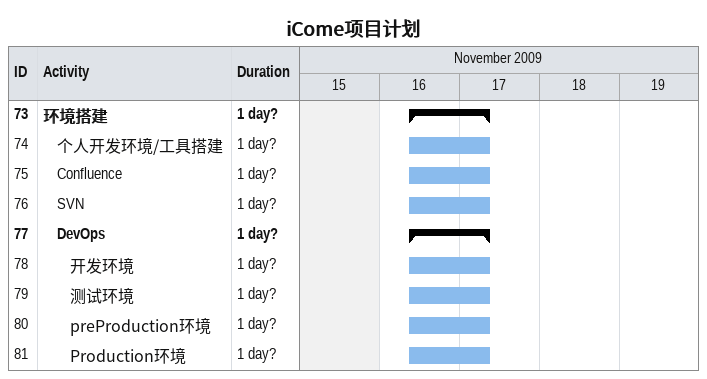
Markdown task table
iCome项目计划

| ID | Level | Task | Duration | Start | Finish |
|---|---|---|---|---|---|
| 73 | 1 | **环境搭建** | 1d? | 2009-11-16 | 2009-11-17 |
| 74 | 2 | 个人开发环境/工具搭建 | 1d? | 2009-11-16 | 2009-11-17 |
| 75 | 2 | Confluence | 1d? | 2009-11-16 | 2009-11-17 |
| 76 | 2 | SVN | 1d? | 2009-11-16 | 2009-11-17 |
| 77 | 2 | **DevOps** | 1d? | 2009-11-16 | 2009-11-17 |
| 78 | 3 | 开发环境 | 1d? | 2009-11-16 | 2009-11-17 |
| 79 | 3 | 测试环境 | 1d? | 2009-11-16 | 2009-11-17 |
| 80 | 3 | preProduction环境 | 1d? | 2009-11-16 | 2009-11-17 |
| 81 | 3 | Production环境 | 1d? | 2009-11-16 | 2009-11-17 |
